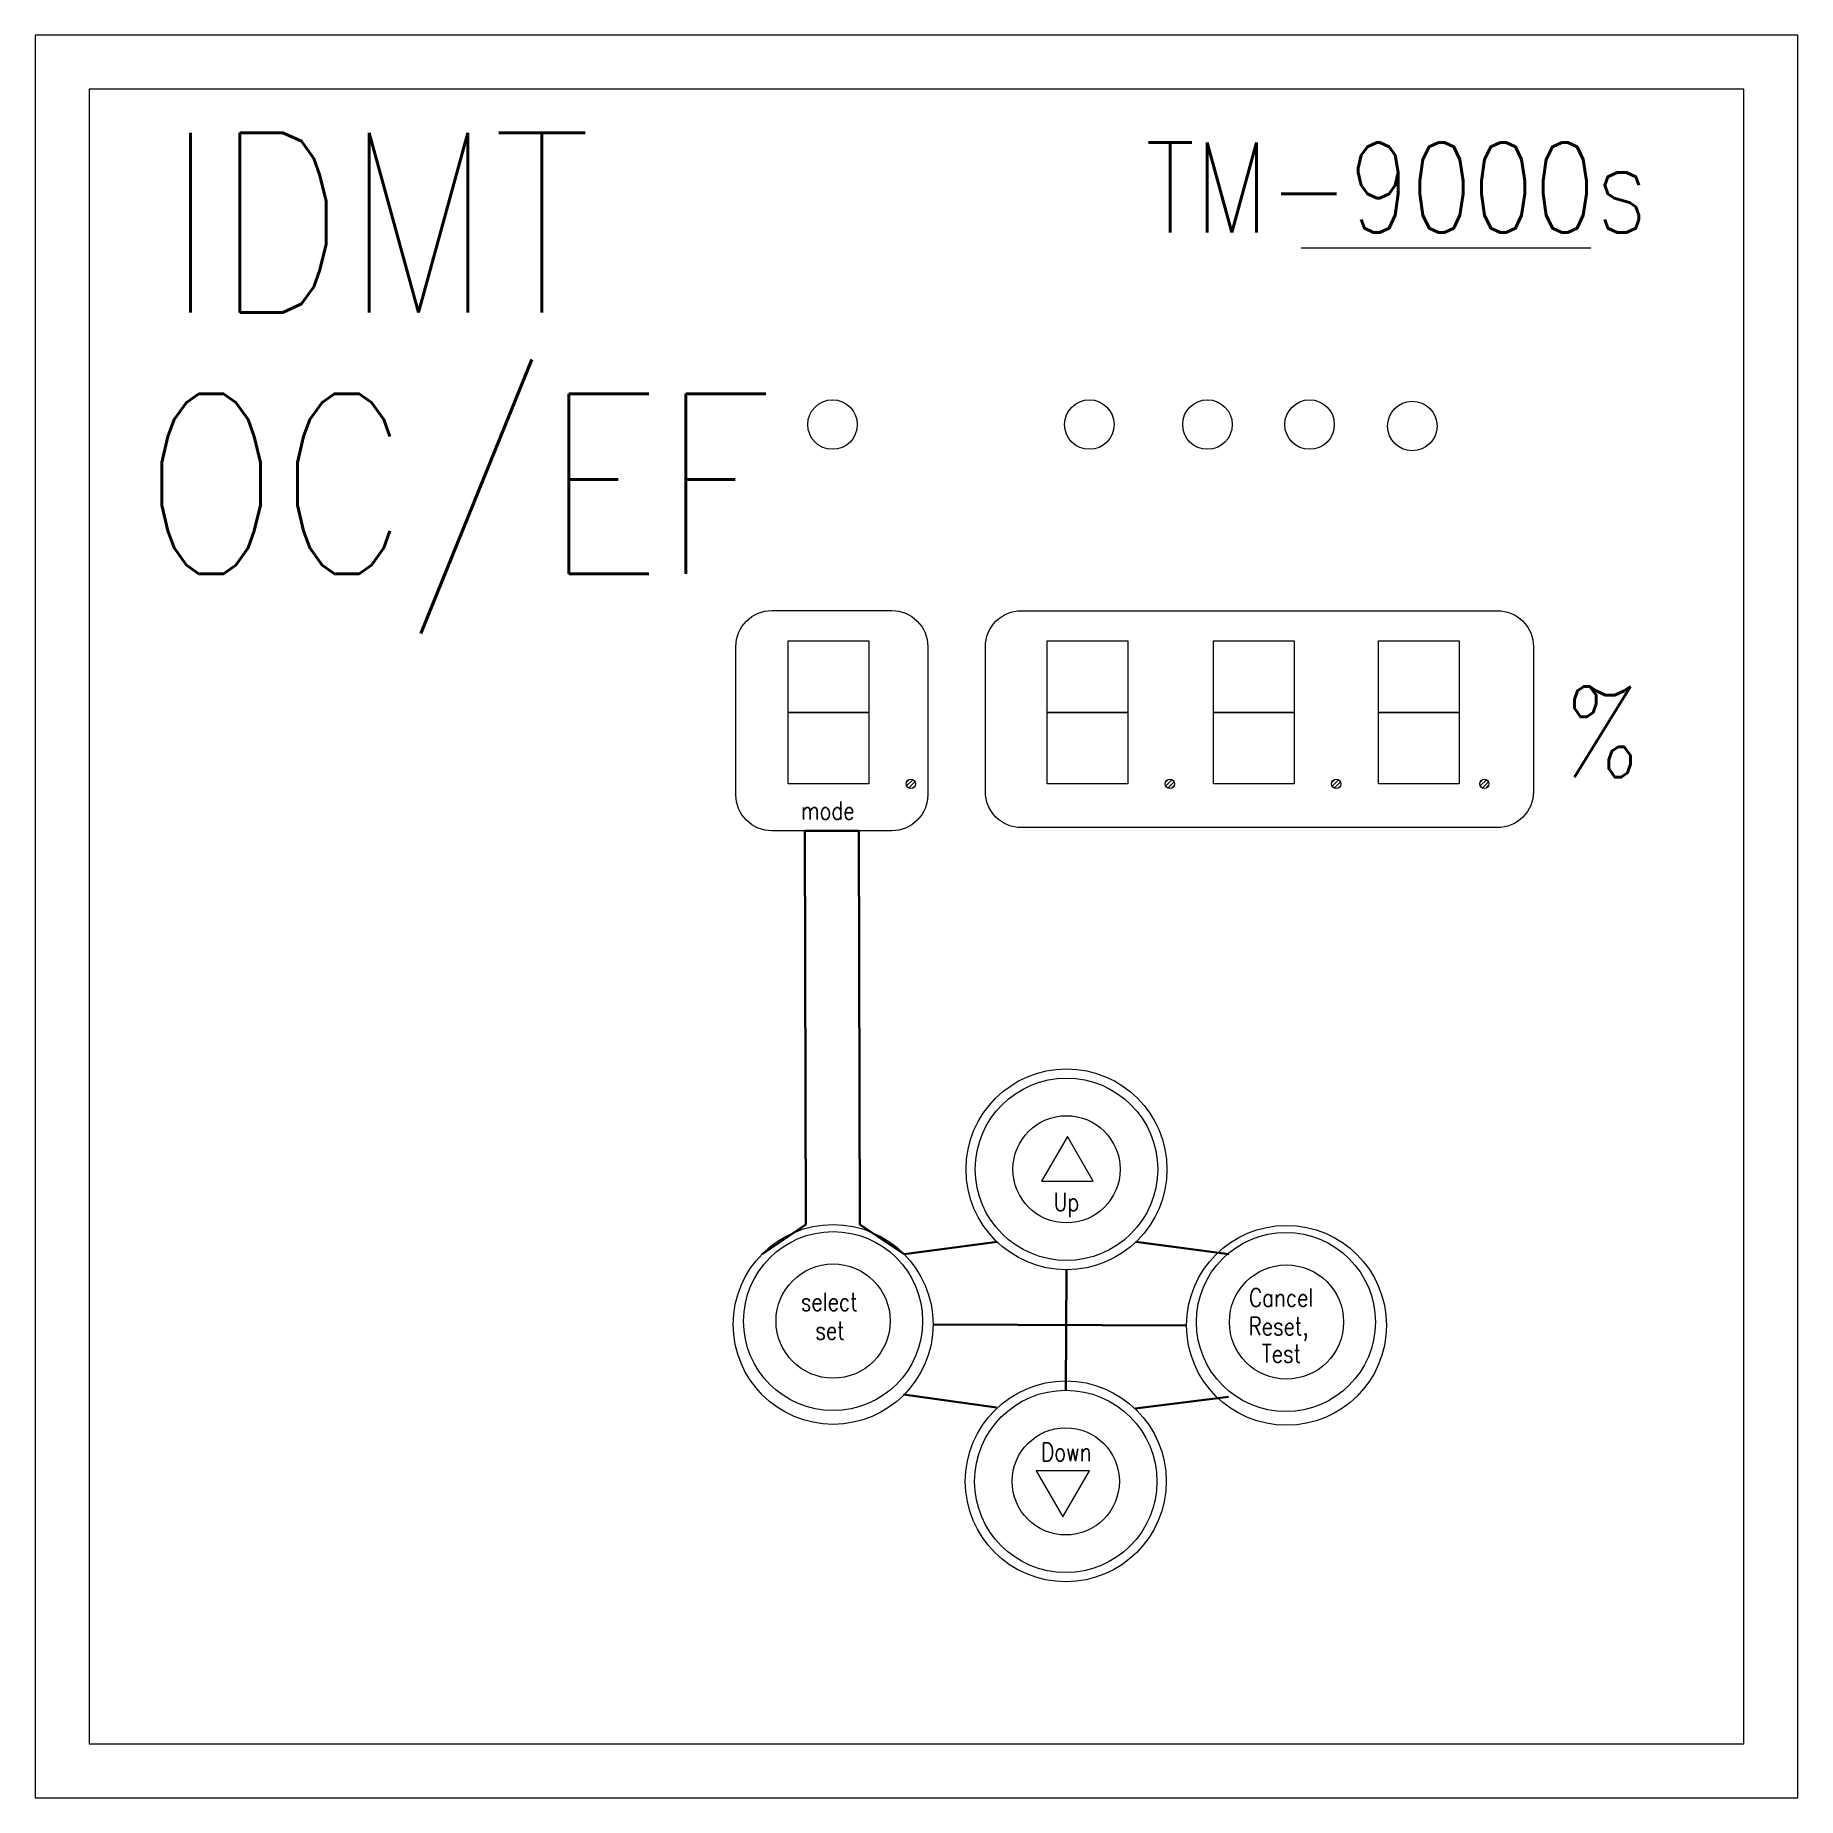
# Model space of a CAD drawing. Header units: millimetres. Extents: x 0 to 98, y 0 to 98.
import ezdxf

# ---------------------------------------------------------------- set-up
doc = ezdxf.new("R2010")
doc.units = ezdxf.units.MM
doc.layers.add('DIEN', color=1, linetype='Continuous', lineweight=20)
doc.layers.add('Layer1', color=7, linetype='Continuous', lineweight=30)
doc.layers.add('TEXT', color=7, linetype='Continuous')
doc.styles.add('ROMANS', font='romans.shx', dxfattribs={"bigfont": 'vns.shx'})

# ---------------------------------------------------------------- blocks, each defined once
blk = doc.blocks.new('IDMT(EF-OC)')
at = {"layer": 'DIEN'}
h = blk.add_hatch(dxfattribs=at)
h.set_pattern_fill('ANSI31', color=256, scale=1.28, style=0)
h.set_pattern_definition([(45, (-9951.20069, -23108.70255), (-0.113137085, 0.113137085), [])])
h.paths.add_polyline_path([(41.682, 34.704, 1), (41.165, 34.704, 1)])
h = blk.add_hatch(dxfattribs=at)
h.set_pattern_fill('ANSI31', color=256, scale=1.28, style=0)
h.set_pattern_definition([(45, (-9936.79175, -23108.70255), (-0.113137085, 0.113137085), [])])
h.paths.add_polyline_path([(56.091, 34.704, 1), (55.574, 34.704, 1)])
h = blk.add_hatch(dxfattribs=at)
h.set_pattern_fill('ANSI31', color=256, scale=1.28, style=0)
h.set_pattern_definition([(45, (-9927.54006, -23108.70255), (-0.113137085, 0.113137085), [])])
h.paths.add_polyline_path([(65.342, 34.704, 1), (64.825, 34.704, 1)])
h = blk.add_hatch(dxfattribs=at)
h.set_pattern_fill('ANSI31', color=256, scale=1.28, style=0)
h.set_pattern_definition([(45, (-9919.30774, -23108.70255), (-0.113137085, 0.113137085), [])])
h.paths.add_polyline_path([(73.058, 34.704, 1), (73.575, 34.704, 1)])
at = {"layer": 'DIEN', "color": 3}
blk.add_line((63.135, 64.506), (79.232, 64.506), dxfattribs=at)
blk.add_lwpolyline([(-7.256, -21.668), (90.744, -21.668), (90.744, 76.332), (-7.256, 76.332)], close=True, dxfattribs=at)
at = {"layer": 'DIEN'}
for points in [[(-4.256, -18.668), (87.744, -18.668), (87.744, 73.332), (-4.256, 73.332)], [(34.601, 42.667), (39.086, 42.667), (39.086, 38.684), (34.601, 38.684)], [(49.01, 42.667), (53.495, 42.667), (53.495, 38.684), (49.01, 38.684)], [(58.25, 42.667), (62.736, 42.667), (62.736, 38.684), (58.25, 38.684)], [(67.426, 42.667), (71.912, 42.667), (71.912, 38.684), (67.426, 38.684)], [(34.601, 38.684), (39.086, 38.684), (39.086, 34.701), (34.601, 34.701)], [(49.01, 38.684), (53.495, 38.684), (53.495, 34.701), (49.01, 34.701)], [(58.25, 38.684), (62.736, 38.684), (62.736, 34.701), (58.25, 34.701)], [(67.426, 38.684), (71.912, 38.684), (71.912, 34.701), (67.426, 34.701)], [(50.134, 15.105), (48.701, 12.623), (51.567, 12.623)], [(49.879, -6.045), (51.358, -3.484), (48.4, -3.484)]]:
    blk.add_lwpolyline(points, close=True, dxfattribs=at)
for points in [[(33.702, 44.343), (40.372, 44.343, -0.414214), (42.372, 42.343), (42.372, 34.1, -0.414214), (40.372, 32.1), (33.702, 32.1, -0.414214), (31.702, 34.1), (31.702, 42.343, -0.414214)], [(47.573, 44.332), (74.046, 44.332, -0.414214), (76.046, 42.332), (76.046, 34.274, -0.414214), (74.046, 32.274), (47.573, 32.274, -0.414214), (45.573, 34.274), (45.573, 42.332, -0.414214)]]:
    blk.add_lwpolyline(points, format="xyb", close=True, dxfattribs=at)
for centre, radius in [((37.074, 54.686), 1.377), ((51.356, 54.686), 1.377), ((57.923, 54.686), 1.377), ((63.599, 54.686), 1.377), ((69.312, 54.602), 1.377), ((41.423, 34.704), 0.258), ((55.832, 34.704), 0.258), ((65.084, 34.704), 0.258), ((73.316, 34.704), 0.258)]:
    blk.add_circle(centre, radius, dxfattribs=at)
at = {"layer": 'DIEN', "color": 1}
for centre, radius in [((50.085, 13.275), 5.585), ((50.085, 13.275), 5.07), ((37.108, 4.65), 5.556), ((37.108, 4.837), 4.977), ((62.316, 4.597), 5.556), ((62.283, 4.784), 4.977), ((50.044, -4.077), 5.585), ((50.044, -4.077), 5.07)]:
    blk.add_circle(centre, radius, dxfattribs=at)
at = {"layer": 'DIEN', "color": 3}
for centre, radius in [((50.085, 13.275), 2.98), ((37.108, 4.837), 3.175), ((62.316, 4.784), 3.175), ((50.044, -4.077), 2.98)]:
    blk.add_circle(centre, radius, dxfattribs=at)
at = {"layer": 'Layer1', "color": 3}
for p, q in [((35.585, 10.206), (33.161, 8.561)), ((38.585, 10.206), (41.057, 8.558)), ((41.057, 8.558), (46.226, 9.238)), ((59.113, 8.558), (53.944, 9.238)), ((50.085, 7.69), (50.044, 0.993)), ((42.663, 4.65), (56.761, 4.597)), ((41.028, 0.755), (46.192, 0.036)), ((59.083, 0.619), (53.909, -0.022))]:
    blk.add_line(p, q, dxfattribs=at)
blk.add_lwpolyline([(38.585, 10.206), (38.537, 32.1), (35.537, 32.1), (35.585, 10.206)], dxfattribs=at)
at = {"linetype": 'Continuous', "style": 'ROMANS', "width": 0.8}
blk.add_text('TM-9000s', height=5, dxfattribs=at).set_placement((54.476, 65.371))
at = {"layer": 'TEXT', "linetype": 'Continuous', "style": 'ROMANS', "width": 0.8}
for s, height, p in [('IDMT', 10, (0.003, 60.914)), ('OC/EF', 10, (-1.253, 46.394)), ('%', 5.056, (77.804, 35.072)), ('mode', 1.0112, (35.313, 32.718)), ('Up', 1.0112, (49.374, 10.957)), ('select', 1.0112, (35.313, 5.403)), ('Cancel', 1.0112, (60.236, 5.639)), ('Reset,', 1.0112, (60.215, 4.046)), ('set', 1.0112, (36.117, 3.81)), ('Test', 1.0112, (60.941, 2.527)), ('Down', 1.0112, (48.675, -2.948))]:
    blk.add_text(s, height=height, dxfattribs=at).set_placement(p)

msp = doc.modelspace()

# ---------------------------------------------------------------- block references
msp.add_blockref('IDMT(EF-OC)', (7.256, 21.668))

doc.saveas('drawing.dxf')
